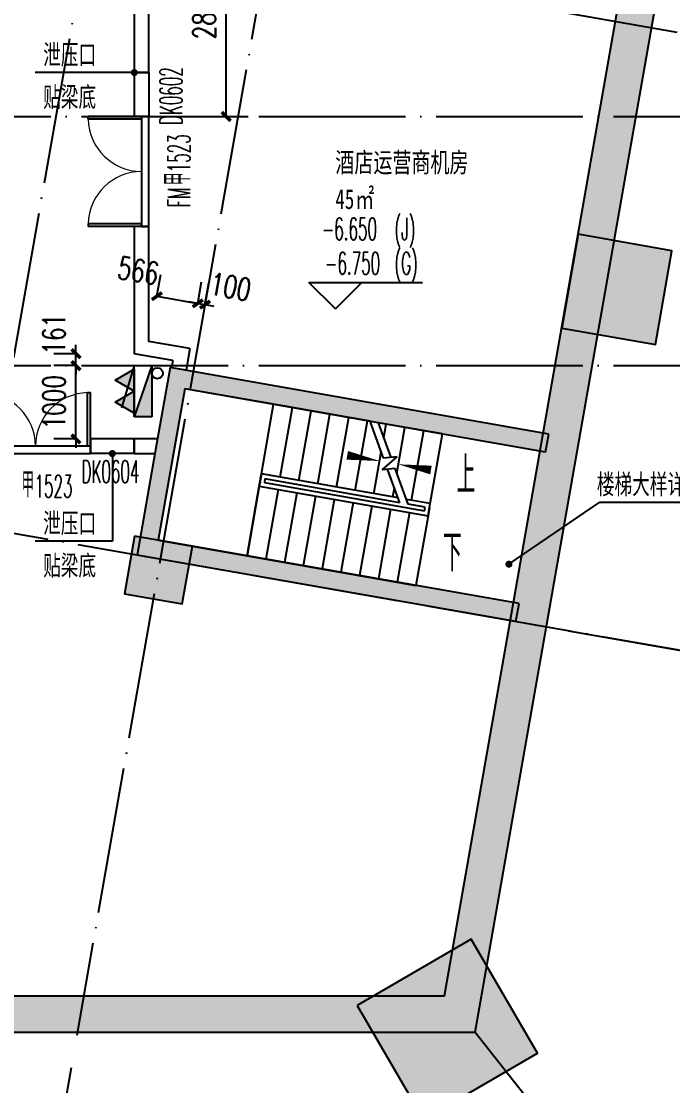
# Model space of a CAD drawing. Header units: millimetres. Extents: x 12325263 to 13848842, y -1463133 to 573208.
# Drawn here: x 12607754 to 12616646, y -899116 to -884587 of the extents above; entities that cross this region are included whole.
import ezdxf
from ezdxf.xclip import XClip

# ---------------------------------------------------------------- set-up
doc = ezdxf.new("R2010")
doc.units = ezdxf.units.MM
doc.header["$LTSCALE"] = 1000
doc.header["$XCLIPFRAME"] = 0
for name, pattern in [('DASH', [0.35, 0.25, -0.1]), ('DASHED', [19.05, 12.7, -6.35]), ('DOTE', [2.42, 2, -0.2, 0.02, -0.2])]:
    doc.linetypes.add(name, pattern=pattern)
for name, color, linetype in [('#s-灭火器', 20, 'Continuous'), ('A-ANNO-DIMS', 83, 'Continuous'), ('A-ANNO-ELEV', 3, 'Continuous'), ('A-ANNO-TEXT', 7, 'Continuous'), ('A-AXIS', 16, 'DOTE'), ('A-COLS', 6, 'Continuous'), ('A-WALL', 5, 'Continuous'), ('A_DIM_IDEN(索引符号)', 3, 'Continuous'), ('A_TEXT_NOTE(文字说明)', 7, 'Continuous'), ('AXIS', 3, 'Continuous'), ('COLUMN', 5, 'Continuous'), ('COLUMN-CONCRETE', 6, 'Continuous'), ('DIM_COOR', 7, 'Continuous'), ('DOOR_FIRE', 1, 'Continuous'), ('DOOR_FIRE_TEXT', 7, 'Continuous'), ('EQUIP_消火栓', 7, 'Continuous'), ('J-TC-柱填充', 252, 'Continuous'), ('PUB_HATCH', 8, 'Continuous'), ('PUB_TEXT', 7, 'Continuous'), ('VPIPE-消防高', 3, 'Continuous'), ('WALL', 5, 'Continuous'), ('WALL-SHATCH', 8, 'Continuous'), ('WINDOW', 4, 'Continuous'), ('WINDOW_TEXT', 7, 'Continuous'), ('人防墙', 6, 'Continuous'), ('人防门', 60, 'Continuous')]:
    doc.layers.add(name, color=color, linetype=linetype)
doc.styles.add('_TCH_DIM', font='SIMPLEX.shx', dxfattribs={"width": 0.7, "bigfont": 'GBCBIG.shx'})
doc.styles.add('_TCH_DIM_T3', font='SIMPLEX.shx', dxfattribs={"width": 0.705882, "bigfont": 'GBCBIG.shx'})
doc.styles.add('_TCH_WINDOW', font='SIMPLEX', dxfattribs={"width": 0.7, "height": 3.5, "bigfont": 'GBCBIG'})
doc.styles.add('TITXV', font='', dxfattribs={"width": 0.7})
doc.styles.add('宋体', font='', dxfattribs={"width": 0.65})
doc.styles.get('TITXV').set_extended_font_data('SimSun')
doc.styles.get('宋体').set_extended_font_data('SimSun')
doc.dimstyles.new('_TCH_ARCH&&120', dxfattribs={"dimtxt": 306, "dimasz": 120, "dimexe": 300, "dimexo": 360, "dimgap": 147, "dimtad": 1, "dimdec": 0, "dimzin": 0, "dimdsep": 46, "dimtxsty": '_TCH_DIM_T3', "dimblk": 'ARCHTICK', "dimcen": 0.09, "dimclrt": 7, "dimazin": 2, "dimtfac": 1, "dimtdec": 0, "dimtix": 1, "dimtmove": 2, "dimatfit": 3, "dimfxl": 1, "dimfxlon": 1, "dimtolj": 1, "dimtzin": 0, "dimarcsym": 0})
doc.dimstyles.new('_TCH_ARCH&&150', dxfattribs={"dimtxt": 446.25, "dimasz": 150, "dimexe": 375, "dimexo": 450, "dimgap": 189.375, "dimtad": 1, "dimdec": 0, "dimzin": 0, "dimdsep": 46, "dimtxsty": '_TCH_DIM_T3', "dimblk": 'asdggshdfhsg_ArchTick', "dimcen": 0.09, "dimclrt": 7, "dimazin": 2, "dimtfac": 1, "dimtdec": 0, "dimtix": 1, "dimtmove": 2, "dimatfit": 3, "dimfxl": 1, "dimtolj": 1, "dimtzin": 0, "dimarcsym": 0})

# ---------------------------------------------------------------- blocks, each defined once
blk = doc.blocks.new('adgshg13-A$C7F010FC0')
at = {"layer": 'WALL-SHATCH'}
h = blk.add_hatch(color=256, dxfattribs=at)
h.dxf.hatch_style = 1
h.paths.add_polyline_path([(-60384, -16881), (-763, 197), (12588, -13153), (12588, -157996), (-162965, -188820), (-171262, -180523), (-171262, -31311), (-150707, -10756), (-131860, -7981), (-99162, -7981), (-99162, -4981), (-76620, -4981), (-70108, -16881)], flags=16)
h.paths.add_polyline_path([(-60091, -16381), (-647, 647), (12988, -12988), (12988, -158332), (-163101, -189250), (-171662, -180689), (-171662, -31145), (-150778, -10261), (-131897, -7481), (-99562, -7481), (-99562, -4581), (-76366, -4581), (-69908, -16381)])
at = {"layer": 'COLUMN-CONCRETE'}
for points in [[(-60091, -16381), (-647, 647), (12988, -12988), (12988, -158332), (-163101, -189250), (-171662, -180689), (-171662, -31145), (-150778, -10261), (-131897, -7481), (-99562, -7481), (-99562, -4581), (-76366, -4581), (-69908, -16381)], [(-60384, -16881), (-763, 197), (12588, -13153), (12588, -157996), (-162965, -188820), (-171262, -180523), (-171262, -31311), (-150707, -10756), (-131860, -7981), (-99162, -7981), (-99162, -4981), (-76620, -4981), (-70108, -16881)]]:
    blk.add_lwpolyline(points, close=True, dxfattribs=at)
blk = doc.blocks.new('A$C4C7A72D3')
at = {"layer": 'WALL', "color": 1}
blk.add_blockref('adgshg13-A$C7F010FC0', (210433, 205503.6), dxfattribs=at)
blk = doc.blocks.new('qlzw')
at = {"layer": 'A-AXIS'}
for p, q in [((12404966.8, 995989.8), (12486866.8, 995989.8)), ((12404966.8, 992589.8), (12485416.8, 992589.8))]:
    blk.add_line(p, q, dxfattribs=at)
blk = doc.blocks.new('asdggshdfhsg_ArchTick')
at = {"color": 0, "linetype": 'ByBlock', "const_width": 0.4}
blk.add_lwpolyline([(-0.5, -0.5), (0.5, 0.5)], dxfattribs=at)
blk = doc.blocks.new('*D5455')
at = {"layer": 'AXIS', "color": 0, "lineweight": -2, "transparency": 16777216}
for p, q in [((-1613, -6875), (-2456, -11676)), ((4789, -7999), (3946, -12800)), ((-2244, -11333), (3863, -12405))]:
    blk.add_line(p, q, dxfattribs=at)
at = {"layer": 'Defpoints', "color": 0, "transparency": 16777216}
for p in [(-1535, -6431), (4867, -7555), (4011, -12431)]:
    blk.add_point(p, dxfattribs=at)
at = {"layer": 'AXIS', "color": 0, "lineweight": -2, "transparency": 16777216, "xscale": 150, "yscale": 150, "zscale": 150}
for p, rotation in [((-2391, -11307), 170.0413192127123), ((4011, -12431), 350.0413192127123)]:
    blk.add_blockref('asdggshdfhsg_ArchTick', p, dxfattribs=dict(at, rotation=rotation))
at = {"layer": 'AXIS', "color": 7, "transparency": 16777216, "insert": (881, -11463), "char_height": 446.2, "attachment_point": 5, "rotation": 350.0413, "style": '_TCH_DIM_T3'}
blk.add_mtext('\\A1;6500', dxfattribs=at)
blk = doc.blocks.new('*D5457')
at = {"layer": 'AXIS', "color": 0, "lineweight": -2, "transparency": 16777216}
for p, q in [((2376, -7575), (1740, -11195)), ((4789, -7999), (4153, -11618)), ((1953, -10851), (4070, -11223))]:
    blk.add_line(p, q, dxfattribs=at)
at = {"layer": 'Defpoints', "color": 0, "transparency": 16777216}
for p in [(2454, -7132), (4867, -7555), (4218, -11249)]:
    blk.add_point(p, dxfattribs=at)
at = {"layer": 'AXIS', "color": 0, "lineweight": -2, "transparency": 16777216, "xscale": 150, "yscale": 150, "zscale": 150}
for p, rotation in [((1805, -10825), 170.0413192127141), ((4218, -11249), 350.0413192127141)]:
    blk.add_blockref('asdggshdfhsg_ArchTick', p, dxfattribs=dict(at, rotation=rotation))
at = {"layer": 'AXIS', "color": 7, "transparency": 16777216, "insert": (3083, -10631), "char_height": 446.2, "attachment_point": 5, "rotation": 350.0413, "style": '_TCH_DIM_T3'}
blk.add_mtext('\\A1;2450', dxfattribs=at)
blk = doc.blocks.new('A$C3FC35F4C')
at = {"layer": 'DIM_COOR', "color": 3}
blk.add_line((1049896, 138246), (1052240, 135287), dxfattribs=at)
blk = doc.blocks.new('_FZH')
blk.add_lwpolyline([(-0.5, -0.5), (0.5, -0.5), (0.5, 0.5), (-0.5, 0.5)], close=True)
at = {"layer": 'PUB_HATCH'}
blk.add_solid([(-0.5, -0.5), (0.5, -0.5), (-0.5, 0.5), (0.5, 0.5)], dxfattribs=at)
blk = doc.blocks.new('asdfdsfds')
at = {"layer": 'A-COLS', "xscale": 799.9999999988994, "yscale": 799.9999999988994, "zscale": 799.9999999988994, "rotation": 260.0413192127452}
blk.add_blockref('_FZH', (5329, -6190), dxfattribs=at)
blk = doc.blocks.new('asdfassdfg')
at = {"layer": 'COLUMN', "color": 6}
for p, xscale, yscale, zscale, rotation in [((4436, 26340), 1299.999999999693, 1299.999999999693, 1299.999999999693, 350.0413192126109), ((2124, 16242), 1799.999999999827, 1799.999999999827, 1799.999999999827, 300.1659091083835)]:
    blk.add_blockref('_FZH', p, dxfattribs=dict(at, xscale=xscale, yscale=yscale, zscale=zscale, rotation=rotation))
blk = doc.blocks.new('灭火器')
at = {"layer": '#s-灭火器', "ltscale": 1000}
for points in [[(292444, 59707), (292144, 59707), (292294, 59447)], [(292744, 59707), (292444, 59707), (292594, 59447)]]:
    blk.add_hatch(color=256, dxfattribs=at).paths.add_polyline_path(points)
for points in [[(292294, 59447), (292444, 59707), (292144, 59707)], [(292594, 59447), (292744, 59707), (292444, 59707)]]:
    blk.add_lwpolyline(points, close=True, dxfattribs=at)
blk = doc.blocks.new('$TWTSYS$00000508')
for p, q in [((-0.5, 0.5), (0.324, 1.224)), ((-0.5, 0.5), (-0.5, -0.5)), ((-0.5, -0.5), (0.5, 0.5)), ((0.5, 0.5), (-0.5, 0.5)), ((0.5, -0.5), (0.5, 0.5)), ((-0.5, -0.5), (0.5, -0.5))]:
    blk.add_line(p, q)
blk.add_solid([(0.5, -0.5), (0.5, 0.5), (-0.5, -0.5)])
blk = doc.blocks.new('消火栓')
at = {"layer": '#s-灭火器', "rotation": 180.0000000000001}
blk.add_blockref('灭火器', (12864422, 734932), dxfattribs=at)
at = {"layer": 'EQUIP_消火栓', "xscale": 700, "yscale": 240, "zscale": 700}
blk.add_blockref('$TWTSYS$00000508', (12571978, 675105), dxfattribs=at)
blk = doc.blocks.new('asdfasfasdfsdf')
at = {"layer": 'VPIPE-消防高'}
blk.add_circle((41014, -20754), 75, dxfattribs=at)
at = {"xscale": -1, "rotation": 90}
blk.add_blockref('消火栓', (715925, 12550978), dxfattribs=at)
blk = doc.blocks.new('_ArchTick')
at = {"color": 0, "linetype": 'ByBlock', "const_width": 0.4}
blk.add_lwpolyline([(-0.5, -0.5), (0.5, 0.5)], dxfattribs=at)
blk = doc.blocks.new('*D4077')
at = {"layer": 'A-ANNO-DIMS', "color": 0, "lineweight": -2, "transparency": 16777216}
for p, q in [((12608500, -889125), (12608500, -889005)), ((12608501, -889125), (12608200, -889125)), ((12608500, -889287), (12608500, -889125)), ((12608501, -889287), (12608200, -889287)), ((12608500, -889287), (12608500, -889407))]:
    blk.add_line(p, q, dxfattribs=at)
at = {"layer": 'Defpoints', "color": 0, "transparency": 16777216}
for p in [(12608500, -889125), (12609297, -889125), (12609297, -889287)]:
    blk.add_point(p, dxfattribs=at)
at = {"layer": 'A-ANNO-DIMS', "color": 0, "lineweight": -2, "transparency": 16777216, "xscale": 120, "yscale": 120, "zscale": 120}
for p, rotation in [((12608500, -889125), 270), ((12608500, -889287), 90)]:
    blk.add_blockref('_ArchTick', p, dxfattribs=dict(at, rotation=rotation))
at = {"layer": 'A-ANNO-DIMS', "color": 7, "transparency": 16777216, "insert": (12608200, -888858), "char_height": 306, "attachment_point": 5, "rotation": 90, "style": '_TCH_DIM_T3'}
blk.add_mtext('\\A1;161', dxfattribs=at)
blk = doc.blocks.new('*D4078')
at = {"layer": 'A-ANNO-DIMS', "color": 0, "lineweight": -2, "transparency": 16777216}
for p, q in [((12608500, -889287), (12608500, -889167)), ((12608501, -889287), (12608200, -889287)), ((12608500, -890287), (12608500, -889287)), ((12608501, -890287), (12608200, -890287)), ((12608500, -890287), (12608500, -890407))]:
    blk.add_line(p, q, dxfattribs=at)
at = {"layer": 'Defpoints', "color": 0, "transparency": 16777216}
for p in [(12608500, -889287), (12609297, -889287), (12609297, -890287)]:
    blk.add_point(p, dxfattribs=at)
at = {"layer": 'A-ANNO-DIMS', "color": 0, "lineweight": -2, "transparency": 16777216, "xscale": 120, "yscale": 120, "zscale": 120}
for p, rotation in [((12608500, -889287), 270), ((12608500, -890287), 90)]:
    blk.add_blockref('_ArchTick', p, dxfattribs=dict(at, rotation=rotation))
at = {"layer": 'A-ANNO-DIMS', "color": 7, "transparency": 16777216, "insert": (12608200, -889787), "char_height": 306, "attachment_point": 5, "rotation": 90, "style": '_TCH_DIM_T3'}
blk.add_mtext('\\A1;1000', dxfattribs=at)
blk = doc.blocks.new('*D4404')
at = {"layer": 'A-ANNO-DIMS', "color": 0, "lineweight": -2, "transparency": 16777216}
for p, q in [((12610549, -883037), (12610850, -883037)), ((12610550, -885887), (12610550, -883037)), ((12610549, -885887), (12610850, -885887))]:
    blk.add_line(p, q, dxfattribs=at)
at = {"layer": 'Defpoints', "color": 0, "transparency": 16777216}
for p in [(12609497, -883037), (12610550, -883037), (12609497, -885887)]:
    blk.add_point(p, dxfattribs=at)
at = {"layer": 'A-ANNO-DIMS', "color": 0, "lineweight": -2, "transparency": 16777216, "xscale": 120, "yscale": 120, "zscale": 120}
for p, rotation in [((12610550, -883037), 90), ((12610550, -885887), 270)]:
    blk.add_blockref('_ArchTick', p, dxfattribs=dict(at, rotation=rotation))
at = {"layer": 'A-ANNO-DIMS', "color": 7, "transparency": 16777216, "insert": (12610250, -884462), "char_height": 306, "attachment_point": 5, "rotation": 90, "style": '_TCH_DIM_T3'}
blk.add_mtext('\\A1;2850', dxfattribs=at)
blk = doc.blocks.new('*D4405')
at = {"layer": 'A-ANNO-DIMS', "color": 0, "lineweight": -2, "transparency": 16777216}
for p, q in [((12614872, -883505), (12614575, -883453)), ((12614715, -884391), (12614871, -883505)), ((12614716, -884391), (12614420, -884339))]:
    blk.add_line(p, q, dxfattribs=at)
at = {"layer": 'Defpoints', "color": 0, "transparency": 16777216}
for p in [(12614871, -883505), (12616019, -883706), (12615864, -884593)]:
    blk.add_point(p, dxfattribs=at)
at = {"layer": 'A-ANNO-DIMS', "color": 0, "lineweight": -2, "transparency": 16777216, "xscale": 120, "yscale": 120, "zscale": 120}
for p, rotation in [((12614871, -883505), 80.0413192126207), ((12614715, -884391), 260.0413192126207)]:
    blk.add_blockref('_ArchTick', p, dxfattribs=dict(at, rotation=rotation))
at = {"layer": 'A-ANNO-DIMS', "color": 7, "transparency": 16777216, "insert": (12614498, -883896), "char_height": 306, "attachment_point": 5, "rotation": 80.0413, "style": '_TCH_DIM_T3'}
blk.add_mtext('\\A1;900', dxfattribs=at)
blk = doc.blocks.new('*D4407')
at = {"layer": 'A-ANNO-DIMS', "color": 0, "lineweight": -2, "transparency": 16777216}
for p, q in [((12609605, -888340), (12609657, -888043)), ((12610163, -888438), (12610215, -888141)), ((12609605, -888339), (12610163, -888437))]:
    blk.add_line(p, q, dxfattribs=at)
at = {"layer": 'Defpoints', "color": 0, "transparency": 16777216}
for p in [(12610163, -888437), (12609497, -888957), (12610055, -889055)]:
    blk.add_point(p, dxfattribs=at)
at = {"layer": 'A-ANNO-DIMS', "color": 0, "lineweight": -2, "transparency": 16777216, "xscale": 120, "yscale": 120, "zscale": 120}
for p, rotation in [((12609605, -888339), 170.0413192125406), ((12610163, -888437), 350.0413192125407)]:
    blk.add_blockref('_ArchTick', p, dxfattribs=dict(at, rotation=rotation))
at = {"layer": 'A-ANNO-DIMS', "color": 7, "transparency": 16777216, "insert": (12609351, -887990), "char_height": 306, "attachment_point": 5, "rotation": 350.0413, "style": '_TCH_DIM_T3'}
blk.add_mtext('\\A1;566', dxfattribs=at)
blk = doc.blocks.new('*D4408')
at = {"layer": 'A-ANNO-DIMS', "color": 0, "lineweight": -2, "transparency": 16777216}
for p, q in [((12610163, -888438), (12610215, -888141)), ((12610261, -888455), (12610314, -888159)), ((12610163, -888437), (12610045, -888416)), ((12610163, -888437), (12610262, -888454)), ((12610262, -888454), (12610380, -888475))]:
    blk.add_line(p, q, dxfattribs=at)
at = {"layer": 'Defpoints', "color": 0, "transparency": 16777216}
for p in [(12610262, -888454), (12610055, -889055), (12610153, -889073)]:
    blk.add_point(p, dxfattribs=at)
at = {"layer": 'A-ANNO-DIMS', "color": 0, "lineweight": -2, "transparency": 16777216, "xscale": 120, "yscale": 120, "zscale": 120}
for p, rotation in [((12610163, -888437), 350.0413192125532), ((12610262, -888454), 170.0413192125532)]:
    blk.add_blockref('_ArchTick', p, dxfattribs=dict(at, rotation=rotation))
at = {"layer": 'A-ANNO-DIMS', "color": 7, "transparency": 16777216, "insert": (12610609, -888211), "char_height": 306, "attachment_point": 5, "rotation": 350.0413, "style": '_TCH_DIM_T3'}
blk.add_mtext('\\A1;100', dxfattribs=at)
blk = doc.blocks.new('$DorLib2D$00000002')
for p, q in [((-0.5, 0), (-0.5, 0.4875)), ((-0.475, 0.4875), (-0.5, 0.4875)), ((-0.475, 0), (-0.475, 0.4875)), ((0.475, 0), (0.475, 0.4875)), ((0.475, 0.4875), (0.5, 0.4875)), ((0.5, 0), (0.5, 0.4875)), ((-0.5, 0), (-0.475, 0)), ((0.5, 0), (0.475, 0))]:
    blk.add_line(p, q)
at = {"lineweight": 13}
for centre, start, end in [((-0.4875, 0), 0, 88.53072), ((0.4875, 0), 91.46928, 180)]:
    blk.add_arc(centre, 0.4875, start, end, dxfattribs=at)
blk = doc.blocks.new('asdfadfgsdg')
at = {"layer": 'A-AXIS'}
for p, q in [((19833.9, 91854), (2453.6, -7131.8)), ((22247, 91430.3), (4866.7, -7555.5)), ((15444.6, 5715.2), (1041.4, 8244.1)), ((14009.2, -2459.8), (-394, 69.2))]:
    blk.add_line(p, q, dxfattribs=at)
at = {"layer": 'AXIS'}
blk.add_line((11577.6, -2032.8), (17704.5, -3108.6), dxfattribs=at)
for p1, distance, picture, middle in [((-1535.4, -6431.4), -4950, '*D5455', (881, -11462.6)), ((2453.6, -7131.8), -3750, '*D5457', (3083, -10630.8))]:
    dim = blk.add_aligned_dim(p1=p1, p2=(4866.7, -7555.5), distance=distance, dimstyle='_TCH_ARCH&&150', dxfattribs=at)
    dim.commit()
    dim.dimension.update_dxf_attribs({"geometry": picture, "text_midpoint": middle})

msp = doc.modelspace()

# ---------------------------------------------------------------- block references
ref = msp.add_blockref('A$C4C7A72D3', (12385714.9, -906209.5), dxfattribs=dict(rotation=350.041249254255))
XClip(ref).set_block_clipping_path([(223442.8584877662, 85923.1187333744), (220542.7961432356, 85923.1422391906), (220542.8579492103, 89292.823275506), (211526.9150355905, 89292.8101311298), (210631.4331447985, 94392.8080583527), (206113.3685902953, 94392.8025418455), (206001.4315187763, 95030.3127344656), (204376.2826588508, 94744.9613686837), (203364.4570056833, 100506.9030052917), (197947.3947122637, 99555.7482674252), (192482.3428474721, 130679.4765393781), (190118.7804593667, 130264.4504016289), (191623.4071957469, 121695.6427078634), (177046.6486519482, 119136.2011700841), (175707.6223907359, 126760.8483765714), (173902.988371335, 128026.4039125028), (169528.3854461554, 127258.2903269802), (169070.0967394859, 129868.3614864857), (163308.2517458182, 128856.6693391807), (163766.52659606, 126246.6171700556), (159679.1795131005, 125528.9180921423), (170669.6888374612, 62935.797914044), (167222.1989369914, 62330.4650948944), (167939.7759490944, 58243.6808593175), (171386.9528796654, 58848.2912487988), (172857.0656793863, 50477.0032648193), (165962.5026008021, 49266.4230898353), (168037.7813034765, 37447.1796448426), (140649.9584970828, 32638.2390106404), (115387.9799239188, 28202.5781787895), (95598.7254695911, 140907.4332163476), (226939.476109907, 163968.8668500402), (240128.6952811591, 88852.8973128139)])

# ---------------------------------------------------------------- next in the draw order: hatches: boundary and pattern name
at = {"layer": 'J-TC-柱填充'}
for points in [[(12609986.8, -889601.8), (12609783.8, -889312.3), (12609600.2, -890357.9), (12609846.5, -890401.1)], [(12614954.7, -890220.2), (12609783.8, -889312.3), (12609986.8, -889601.8), (12614911.5, -890466.5)], [(12609846.5, -890401.1), (12609600.2, -890357.9), (12609334.2, -891873.1), (12609623.6, -891670.1)], [(12614548.3, -892534.8), (12609623.6, -891670.1), (12609334.2, -891873.1), (12614505.1, -892781.1)]]:
    msp.add_hatch(color=256, dxfattribs=at).paths.add_polyline_path(points)
at = {"layer": 'PUB_HATCH'}
for points in [[(12613529.6, -897886.8), (12613949.5, -898386.8), (12616529.2, -883694.3), (12616036.8, -883607.8)], [(12603696.8, -897886.8), (12603696.8, -898386.8), (12613949.5, -898386.8), (12613529.6, -897886.8)]]:
    msp.add_hatch(color=256, dxfattribs=at).paths.add_polyline_path(points)

# ---------------------------------------------------------------- next in the draw order: linework, layer by layer
at = {"layer": 'A-ANNO-ELEV'}
for p, q in [((12612040.5, -888510), (12611680.5, -888150)), ((12611680.5, -888150), (12613230.6, -888150)), ((12612040.5, -888510), (12612400.5, -888150))]:
    msp.add_line(p, q, dxfattribs=at)
at = {"layer": 'A-WALL'}
for p, q in [((12609296.8, -883136.8), (12609296.8, -885286.8)), ((12609496.8, -885286.8), (12609496.8, -883236.8)), ((12613529.6, -897886.8), (12616036.8, -883607.8)), ((12613949.5, -898386.8), (12616529.2, -883694.3)), ((12609296.8, -885286.8), (12609496.8, -885286.8)), ((12609496.8, -887386.8), (12609296.8, -887386.8)), ((12609296.8, -887386.8), (12609296.8, -889125.4)), ((12609496.8, -888957.4), (12609496.8, -887386.8)), ((12610054.5, -889055.3), (12609496.8, -888957.4)), ((12609823, -889217.7), (12609296.8, -889125.4)), ((12610054.5, -889055.3), (12610002.7, -889350.7)), ((12609823, -889217.7), (12609805.7, -889316.1)), ((12610002.7, -889350.7), (12609805.7, -889316.1)), ((12609612.7, -890286.8), (12609296.8, -890286.8)), ((12609296.8, -890286.8), (12609296.8, -890486.8)), ((12609296.8, -890486.8), (12609577.6, -890486.8)), ((12603696.8, -897886.8), (12613529.6, -897886.8)), ((12603696.8, -898386.8), (12613949.5, -898386.8))]:
    msp.add_line(p, q, dxfattribs=at)
at = {"layer": 'A_DIM_IDEN(索引符号)', "elevation": 0}
for points in [[(12613356.5, -891805.2, 0, 0, 0), (12610318, -891271.7, 0, 0, 0), (12610503.9, -890212.9, 0, 0, 0), (12612646.2, -890589, 0, 120, 0), (12612202.9, -890511.2, 0, 0, 0)], [(12613542.4, -890746.4, 0, 0, 0), (12612902.2, -890634, 0, 120, 0), (12613345.5, -890711.8, 0, 0, 0)]]:
    msp.add_lwpolyline(points, format="xyseb", dxfattribs=at)
at = {"layer": 'AXIS'}
for p, q in [((12608996.8, -885286.8), (12607944.2, -885286.8)), ((12609296.8, -885286.8), (12608996.8, -885286.8)), ((12608996.8, -890486.8), (12608996.8, -891681.5)), ((12614410, -891997.3), (12615649.6, -891149.4)), ((12615649.6, -891149.4), (12617970, -891149.4)), ((12608996.8, -891681.5), (12607944.2, -891681.5))]:
    msp.add_line(p, q, dxfattribs=at)
at = {"layer": 'AXIS', "const_width": 48}
for points in [[(12609320.8, -885286.8, 1), (12609272.8, -885286.8, 1)], [(12608996.8, -890462.8, 1), (12608996.8, -890510.8, 1)], [(12614390.2, -892010.9, 1), (12614429.8, -891983.8, 1)]]:
    msp.add_lwpolyline(points, format="xyb", close=True, dxfattribs=at)
at = {"layer": 'DOOR_FIRE'}
for points in [[(12609496.8, -885886.8), (12609396.8, -885886.8), (12609396.8, -887386.8), (12609496.8, -887386.8)], [(12607196.8, -890486.8), (12608696.8, -890486.8), (12608696.8, -890386.8), (12607196.8, -890386.8)]]:
    msp.add_lwpolyline(points, close=True, dxfattribs=at)
at = {"layer": 'WINDOW', "linetype": 'DASH'}
for p, q in [((12609496.8, -885286.8), (12609296.8, -885286.8)), ((12609296.8, -885886.8), (12609496.8, -885886.8)), ((12608696.8, -890286.8), (12608696.8, -890486.8)), ((12609296.8, -890486.8), (12609296.8, -890286.8))]:
    msp.add_line(p, q, dxfattribs=at)
at = {"layer": 'WINDOW', "linetype": 'DASHED'}
for p, q in [((12609296.8, -885286.8, 800), (12609296.8, -885886.8, 800)), ((12609496.8, -885286.8, 800), (12609496.8, -885886.8, 800)), ((12609296.8, -890286.8, 800), (12608696.8, -890286.8, 800)), ((12609296.8, -890486.8, 800), (12608696.8, -890486.8, 800))]:
    msp.add_line(p, q, dxfattribs=at)
at = {"layer": '人防墙'}
for p, q in [((12609783.8, -889312.3), (12609600.2, -890357.9)), ((12614954.7, -890220.2), (12609783.8, -889312.3)), ((12609986.8, -889601.8), (12609846.5, -890401.1)), ((12614911.5, -890466.5), (12609986.8, -889601.8)), ((12614911.5, -890466.5), (12614954.7, -890220.2)), ((12609600.2, -890357.9), (12609334.2, -891873.1)), ((12609846.5, -890401.1), (12609623.6, -891670.1)), ((12614548.3, -892534.8), (12609623.6, -891670.1)), ((12614505.1, -892781.1), (12609334.2, -891873.1)), ((12614505.1, -892781.1), (12614548.3, -892534.8))]:
    msp.add_line(p, q, dxfattribs=at)
at = {"layer": '人防门'}
for p, q in [((12609986.8, -889601.8), (12609623.6, -891670.1)), ((12611198.3, -889814.5), (12609986.8, -889601.8)), ((12611031.4, -890764.9), (12611198.3, -889814.5)), ((12611031.4, -890764.9), (12611198.3, -889814.5)), ((12612514.5, -890045.6), (12611198.3, -889814.5)), ((12611287.5, -890809.9), (12611454.4, -889859.4)), ((12611543.6, -890854.9), (12611710.5, -889904.4)), ((12611799.6, -890899.8), (12611966.5, -889949.4)), ((12612055.7, -890944.8), (12612222.6, -889994.3)), ((12612311.8, -890989.8), (12612478.7, -890039.3)), ((12612698.7, -890550.4), (12612514.5, -890045.6)), ((12613503, -890219.2), (12612628.3, -890065.6)), ((12612801.8, -890541.3), (12612628.3, -890065.6)), ((12612702.4, -890268.8), (12612734.8, -890084.3)), ((12612880.6, -890757.3), (12612990.9, -890129.2)), ((12613080.1, -891124.7), (12613246.9, -890174.2)), ((12613336.1, -891169.6), (12613503, -890219.2)), ((12612567.9, -891034.7), (12612667.8, -890465.8)), ((12612678.8, -890707.1), (12612884.7, -890534)), ((12612884.7, -890534), (12612698.7, -890550.4)), ((12611031.4, -890764.9), (12611002, -890932.4)), ((12611002, -890932.4), (12611031.4, -890764.9)), ((12611021, -890824), (12611031.4, -890764.9)), ((12612896.4, -891092.4), (12611031.4, -890764.9)), ((12612856.5, -890691.4), (12612678.8, -890707.1)), ((12612920.1, -891157.5), (12612753.4, -890700.5)), ((12613033.9, -891177.5), (12612856.5, -890691.4)), ((12611012.4, -890873.3), (12611002, -890932.4)), ((12611080.1, -890834.4), (12611071.5, -890883.7)), ((12611071.5, -890883.7), (12613258, -891267.6)), ((12611071.5, -890883.7), (12613258, -891267.6)), ((12612920.1, -891157.5), (12611080.1, -890834.4)), ((12612920.1, -891157.5), (12611080.1, -890834.4)), ((12611002, -890932.4), (12610835.1, -891882.8)), ((12610835.1, -891882.8), (12611002, -890932.4)), ((12611002, -890932.4), (12613306.7, -891337.1)), ((12611258.1, -890977.3), (12611091.2, -891927.8)), ((12611514.2, -891022.3), (12611347.3, -891972.8)), ((12611770.2, -891067.3), (12611603.4, -892017.7)), ((12612824, -891079.7), (12612846, -890954.3)), ((12612026.3, -891112.2), (12611859.4, -892062.7)), ((12612282.4, -891157.2), (12612115.5, -892107.7)), ((12612538.5, -891202.2), (12612371.6, -892152.6)), ((12613336.1, -891169.6), (12613010.1, -891112.4)), ((12613266.7, -891218.3), (12613033.9, -891177.5)), ((12613266.7, -891218.3), (12613033.9, -891177.5)), ((12613306.7, -891337.1), (12613336.1, -891169.6)), ((12613325.8, -891228.7), (12613336.1, -891169.6)), ((12612794.6, -891247.1), (12612627.7, -892197.6)), ((12613050.7, -891292.1), (12612883.8, -892242.6)), ((12613306.7, -891337.1), (12613139.9, -892287.5)), ((12613258, -891267.6), (12613266.7, -891218.3)), ((12613317.1, -891278), (12613306.7, -891337.1)), ((12613325.8, -891228.7), (12613317.1, -891278)), ((12609623.6, -891670.1), (12610835.1, -891882.8)), ((12610835.1, -891882.8), (12613139.9, -892287.5))]:
    msp.add_line(p, q, dxfattribs=at)

# ---------------------------------------------------------------- next in the draw order: block references
at = {"color": 2}
msp.add_blockref('qlzw', (133430, -1881876.5), dxfattribs=at)
for name, p in [('asdfdsfds', (12604296.8, -885886.8)), ('asdfadfgsdg', (12603643.4, -890874)), ('A$C3FC35F4C', (11564053, -1036633.1)), ('asdfassdfg', (12611446.8, -914586.8)), ('asdfasfasdfsdf', (12568596.8, -868636.8))]:
    msp.add_blockref(name, p)
at = {"layer": 'DOOR_FIRE', "xscale": -1500, "yscale": -1500, "zscale": 200}
for p, rotation in [((12609396.8, -886636.8), 270), ((12607946.8, -890386.8), 180)]:
    msp.add_blockref('$DorLib2D$00000002', p, dxfattribs=dict(at, rotation=rotation))

# ---------------------------------------------------------------- next in the draw order: texts
at = {"layer": 'A-ANNO-TEXT'}
for s, height, style, width, p in [('酒店运营商机房', 271.9, 'TITXV', 0.7, (12612040.5, -886648.5, 0)), ('㎡', 271.9, 'TITXV', 0.7, (12612312.7, -887150, 0)), ('45', 271.9, 'TITXV', 0.7, (12612040.5, -887150, 0)), ('-6.650', 306, '_TCH_DIM', 0.494118, (12611857.5, -887574)), ('(J)', 306, '_TCH_DIM', 0.494118, (12612848.7, -887574)), ('(G)', 306, '_TCH_DIM', 0.494118, (12612848.7, -888042)), ('-6.750', 306, '_TCH_DIM', 0.494118, (12611900.7, -888042))]:
    msp.add_text(s, height=height, dxfattribs=dict(at, style=style, width=width)).set_placement(p)
at = {"layer": 'A_TEXT_NOTE(文字说明)', "style": '_TCH_DIM', "width": 0.7}
for s, p in [('上', (12613697.6, -891036.2)), ('下', (12613511.7, -892095))]:
    msp.add_text(s, height=506.4, dxfattribs=at).set_placement(p)
at = {"layer": 'DOOR_FIRE_TEXT', "style": '_TCH_WINDOW'}
for s, height, width, p in [('1523', 306, 0.494118, (12610059.2, -886649.1)), ('甲', 347.2, 0.7, (12610059.2, -886826.1)), ('FM', 306, 0.494118, (12610059.2, -887128.5))]:
    msp.add_text(s, height=height, rotation=90, dxfattribs=dict(at, width=width)).set_placement(p)
for s, height, width, p in [('甲', 347.2, 0.7, (12607757.5, -891086.6)), ('1523', 306, 0.494118, (12607934.5, -891086.6))]:
    msp.add_text(s, height=height, dxfattribs=dict(at, width=width)).set_placement(p)
at = {"layer": 'PUB_TEXT', "style": '宋体', "width": 0.65}
for s, p in [('泄压口', (12608052.2, -885178.8)), ('贴梁底', (12608052.2, -885754.8)), ('楼梯大样详人防图纸', (12615609.9, -891041.4)), ('泄压口', (12608052.2, -891573.5)), ('贴梁底', (12608052.2, -892149.5))]:
    msp.add_text(s, height=271.9, dxfattribs=at).set_placement(p)
at = {"layer": 'WINDOW_TEXT', "linetype": 'DASHED', "style": '_TCH_WINDOW', "width": 0.494118}
msp.add_text('DK0602', height=306, rotation=90, dxfattribs=at).set_placement((12609949.8, -886004.4))
msp.add_text('DK0604', height=306, dxfattribs=at).set_placement((12608575.6, -890886.7))

# ---------------------------------------------------------------- next in the draw order: dimensions: what is measured, and where the dimension line sits
at = {"layer": 'A-ANNO-DIMS'}
for p1, p2, distance, picture, middle in [((12609496.8, -885886.8), (12609496.8, -883036.8), -1053.2, '*D4404', (12610250, -884461.8)), ((12615863.8, -884592.8), (12616019.5, -883706.3), 1166.2, '*D4405', (12614497.6, -883896)), ((12609296.8, -890286.8), (12609296.8, -889286.8), 796.8, '*D4078', (12608200, -889786.8))]:
    dim = msp.add_aligned_dim(p1=p1, p2=p2, distance=distance, dimstyle='_TCH_ARCH&&120', dxfattribs=at)
    dim.commit()
    dim.dimension.update_dxf_attribs({"geometry": picture, "text_midpoint": middle})
for base, p1, p2, angle, picture, middle in [((12610163.1, -888436.9), (12609496.8, -888957.4), (12610054.5, -889055.3), 350.04132, '*D4407', (12609351.2, -887989.7)), ((12610261.6, -888454.2), (12610054.5, -889055.3), (12610153, -889072.6), 350.04132, '*D4408', (12610609, -888210.6)), ((12608500, -889125.4), (12609296.8, -889286.8), (12609296.8, -889125.4), 90, '*D4077', (12608200, -888857.8))]:
    dim = msp.add_linear_dim(base=base, p1=p1, p2=p2, angle=angle, dimstyle='_TCH_ARCH&&120', dxfattribs=at)
    dim.commit()
    dim.dimension.update_dxf_attribs({"geometry": picture, "text_midpoint": middle, "dimtype": 129})

doc.saveas('drawing.dxf')
